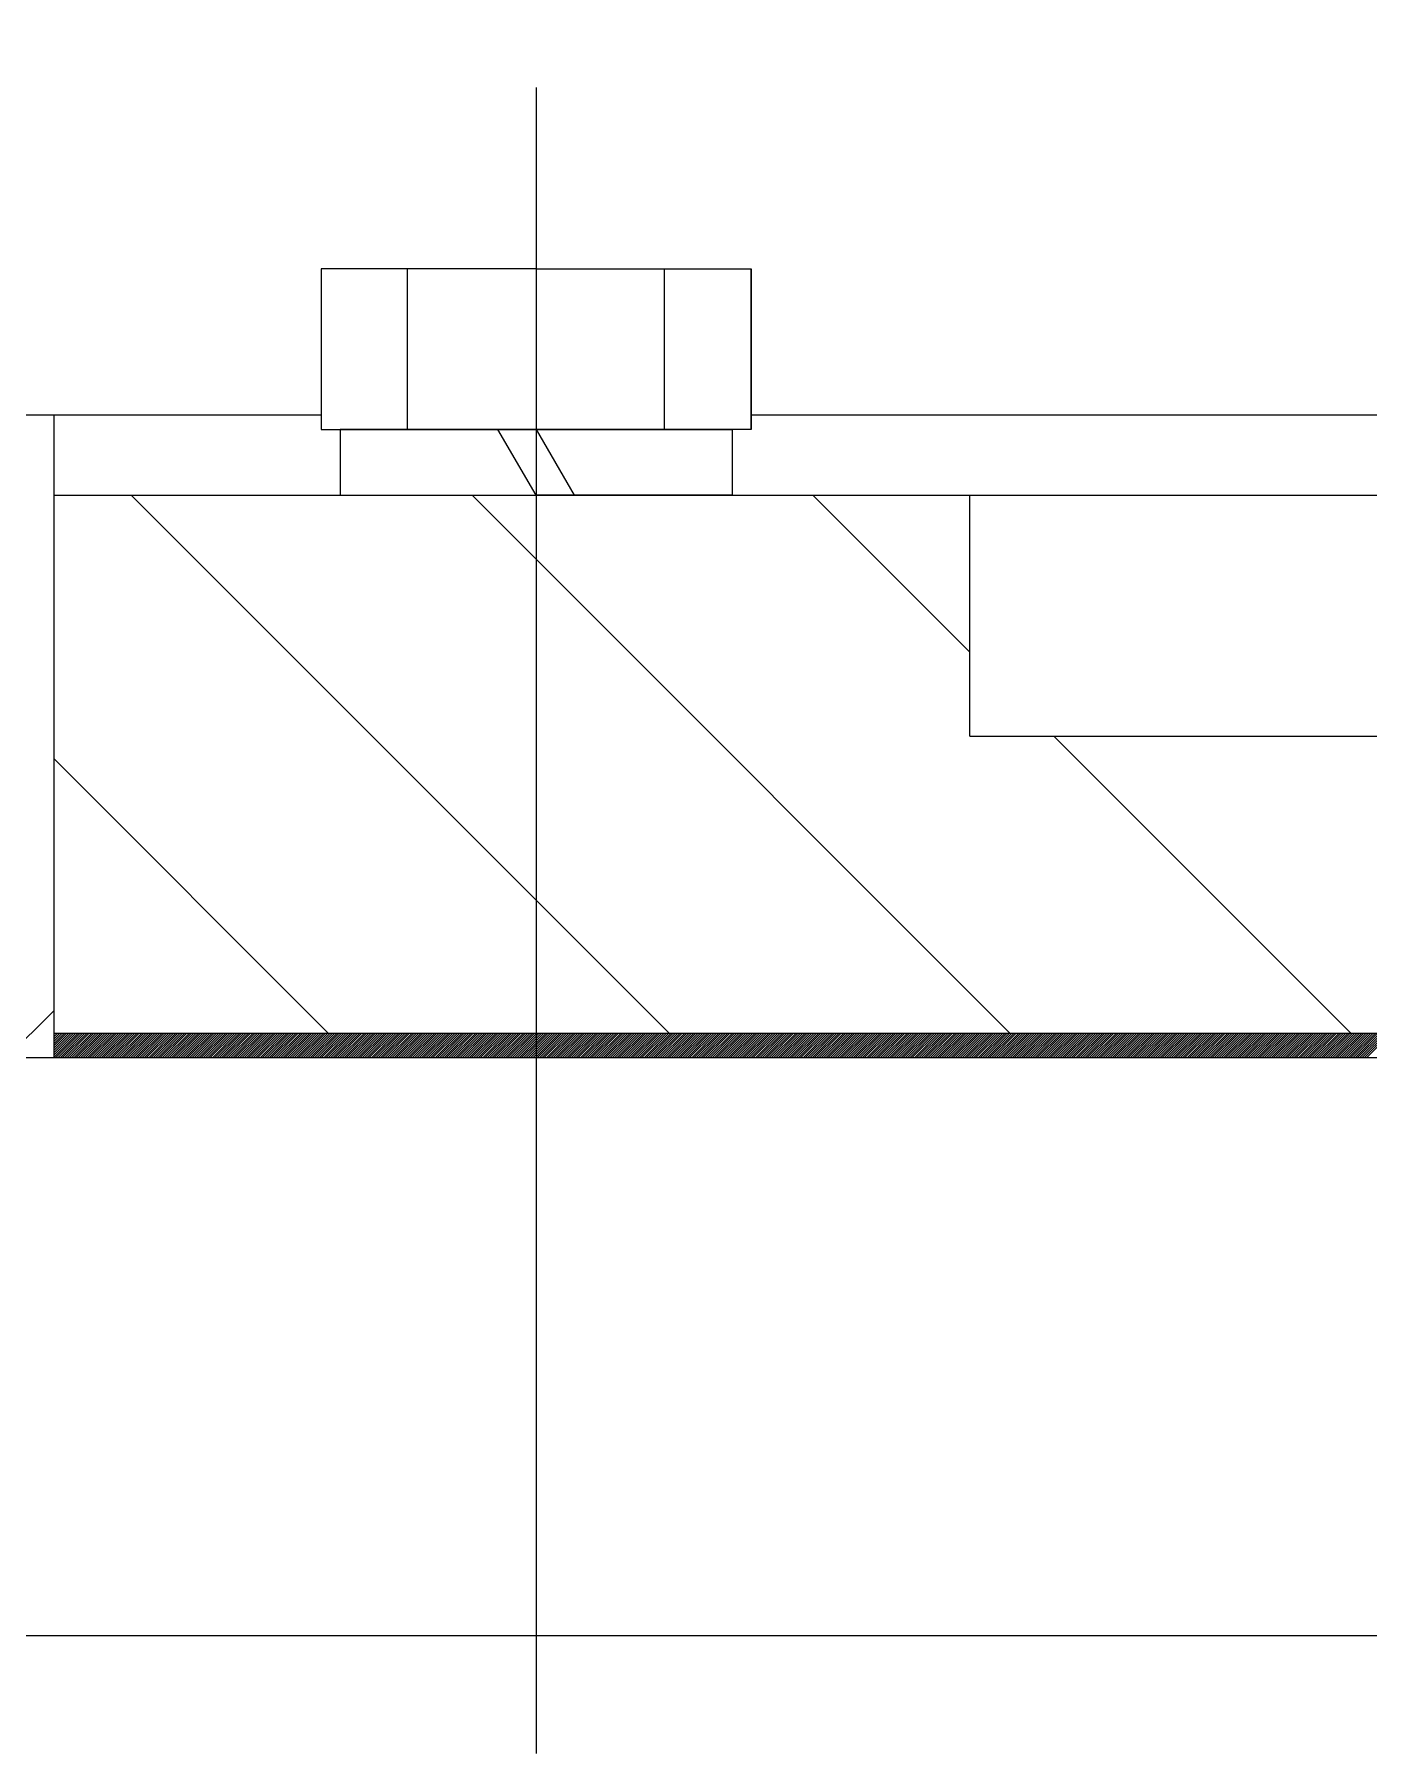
# Model space of a CAD drawing. Header units: millimetres. Extents: x 0 to 14700, y -398 to 10395.
# Drawn here: x 8514.3 to 8597.4, y 5486.5 to 5593.5 of the extents above; entities that cross this region are included whole.
import ezdxf

# ---------------------------------------------------------------- set-up
doc = ezdxf.new("R2010")
doc.units = ezdxf.units.MM
doc.header["$LTSCALE"] = 350
doc.linetypes.add('K', pattern=[2.5, 1.25, -0.25, 0.25, -0.25, 0.25, -0.25])
doc.layers.add('01', color=7, linetype='Continuous')
doc.layers.add('07', color=6, linetype='K')

# ---------------------------------------------------------------- blocks, each defined once
blk = doc.blocks.new('rtrtrt')
at = {"layer": '07', "color": 6, "linetype": 'K', "ltscale": 0.8}
for p, q in [((7393.22, 22109.34), (7393.22, 22005.62)), ((7393.22, 22098.05), (7379.85, 22098.05)), ((7379.85, 22098.05), (7379.85, 22088.05)), ((7385.22, 22088.05), (7385.22, 22098.05)), ((7393.22, 22098.05), (7406.6, 22098.05)), ((7401.22, 22088.05), (7401.22, 22098.05)), ((7406.6, 22098.05), (7406.6, 22088.05)), ((7393.22, 22090.15), (7393.22, 22081.85)), ((7393.22, 22088.8), (7393.22, 22035.33)), ((7379.85, 22088.05), (7393.22, 22088.05)), ((7381.02, 22088.05), (7381.02, 22083.95)), ((7393.22, 22088.05), (7381.02, 22088.05)), ((7393.22, 22083.95), (7390.85, 22088.05)), ((7393.22, 22088.05), (7395.59, 22083.95)), ((7406.6, 22088.05), (7393.22, 22088.05)), ((7393.22, 22088.05), (7405.42, 22088.05)), ((7405.42, 22088.05), (7405.42, 22083.95)), ((7363.22, 22083.95), (7528.22, 22083.95)), ((7363.22, 22048.95), (7363.22, 22083.95)), ((7381.02, 22083.95), (7393.22, 22083.95)), ((7405.42, 22083.95), (7393.22, 22083.95)), ((7175.72, 22048.95), (7385.22, 22048.95)), ((7363.22, 22048.95), (7528.22, 22048.95))]:
    blk.add_line(p, q, dxfattribs=at)
at = {"layer": '07', "color": 6, "linetype": 'K'}
for p, q in [((7693.22, 22050.45), (7363.22, 22050.45)), ((7363.22, 22048.98), (7364.69, 22050.45)), ((7363.22, 22049.12), (7364.55, 22050.45)), ((7363.22, 22049.27), (7364.4, 22050.45)), ((7363.22, 22049.41), (7364.26, 22050.45)), ((7363.22, 22049.55), (7364.12, 22050.45)), ((7363.22, 22049.69), (7363.98, 22050.45)), ((7363.22, 22049.83), (7363.84, 22050.45)), ((7363.22, 22049.97), (7363.7, 22050.45)), ((7363.22, 22050.11), (7363.56, 22050.45)), ((7363.22, 22050.26), (7363.41, 22050.45)), ((7363.22, 22050.4), (7363.27, 22050.45)), ((7363.33, 22048.95), (7364.83, 22050.45)), ((7363.47, 22048.95), (7364.97, 22050.45)), ((7363.61, 22048.95), (7365.11, 22050.45)), ((7363.75, 22048.95), (7365.25, 22050.45)), ((7363.89, 22048.95), (7365.39, 22050.45)), ((7364.04, 22048.95), (7365.54, 22050.45)), ((7364.18, 22048.95), (7365.68, 22050.45)), ((7364.32, 22048.95), (7365.82, 22050.45)), ((7364.46, 22048.95), (7365.96, 22050.45)), ((7364.6, 22048.95), (7366.1, 22050.45)), ((7364.74, 22048.95), (7366.24, 22050.45)), ((7364.88, 22048.95), (7366.38, 22050.45)), ((7365.03, 22048.95), (7366.53, 22050.45)), ((7365.17, 22048.95), (7366.67, 22050.45)), ((7365.31, 22048.95), (7366.81, 22050.45)), ((7365.45, 22048.95), (7366.95, 22050.45)), ((7365.59, 22048.95), (7367.09, 22050.45)), ((7365.73, 22048.95), (7367.23, 22050.45)), ((7365.87, 22048.95), (7367.37, 22050.45)), ((7366.02, 22048.95), (7367.52, 22050.45)), ((7366.16, 22048.95), (7367.66, 22050.45)), ((7366.3, 22048.95), (7367.8, 22050.45)), ((7366.44, 22048.95), (7367.94, 22050.45)), ((7366.58, 22048.95), (7368.08, 22050.45)), ((7366.72, 22048.95), (7368.22, 22050.45)), ((7366.86, 22048.95), (7368.36, 22050.45)), ((7367, 22048.95), (7368.5, 22050.45)), ((7367.15, 22048.95), (7368.65, 22050.45)), ((7367.29, 22048.95), (7368.79, 22050.45)), ((7367.43, 22048.95), (7368.93, 22050.45)), ((7367.57, 22048.95), (7369.07, 22050.45)), ((7367.71, 22048.95), (7369.21, 22050.45)), ((7367.85, 22048.95), (7369.35, 22050.45)), ((7367.99, 22048.95), (7369.49, 22050.45)), ((7368.14, 22048.95), (7369.64, 22050.45)), ((7368.28, 22048.95), (7369.78, 22050.45)), ((7368.42, 22048.95), (7369.92, 22050.45)), ((7368.56, 22048.95), (7370.06, 22050.45)), ((7368.7, 22048.95), (7370.2, 22050.45)), ((7368.84, 22048.95), (7370.34, 22050.45)), ((7368.98, 22048.95), (7370.48, 22050.45)), ((7369.13, 22048.95), (7370.63, 22050.45)), ((7369.27, 22048.95), (7370.77, 22050.45)), ((7369.41, 22048.95), (7370.91, 22050.45)), ((7369.55, 22048.95), (7371.05, 22050.45)), ((7369.69, 22048.95), (7371.19, 22050.45)), ((7369.83, 22048.95), (7371.33, 22050.45)), ((7369.97, 22048.95), (7371.47, 22050.45)), ((7370.12, 22048.95), (7371.62, 22050.45)), ((7370.26, 22048.95), (7371.76, 22050.45)), ((7370.4, 22048.95), (7371.9, 22050.45)), ((7370.54, 22048.95), (7372.04, 22050.45)), ((7370.68, 22048.95), (7372.18, 22050.45)), ((7370.82, 22048.95), (7372.32, 22050.45)), ((7370.96, 22048.95), (7372.46, 22050.45)), ((7371.11, 22048.95), (7372.61, 22050.45)), ((7371.25, 22048.95), (7372.75, 22050.45)), ((7371.39, 22048.95), (7372.89, 22050.45)), ((7371.53, 22048.95), (7373.03, 22050.45)), ((7371.67, 22048.95), (7373.17, 22050.45)), ((7371.81, 22048.95), (7373.31, 22050.45)), ((7371.95, 22048.95), (7373.45, 22050.45)), ((7372.1, 22048.95), (7373.6, 22050.45)), ((7372.24, 22048.95), (7373.74, 22050.45)), ((7372.38, 22048.95), (7373.88, 22050.45)), ((7372.52, 22048.95), (7374.02, 22050.45)), ((7372.66, 22048.95), (7374.16, 22050.45)), ((7372.8, 22048.95), (7374.3, 22050.45)), ((7372.94, 22048.95), (7374.44, 22050.45)), ((7373.09, 22048.95), (7374.59, 22050.45)), ((7373.23, 22048.95), (7374.73, 22050.45)), ((7373.37, 22048.95), (7374.87, 22050.45)), ((7373.51, 22048.95), (7375.01, 22050.45)), ((7373.65, 22048.95), (7375.15, 22050.45)), ((7373.79, 22048.95), (7375.29, 22050.45)), ((7373.93, 22048.95), (7375.43, 22050.45)), ((7374.08, 22048.95), (7375.58, 22050.45)), ((7374.22, 22048.95), (7375.72, 22050.45)), ((7374.36, 22048.95), (7375.86, 22050.45)), ((7374.5, 22048.95), (7376, 22050.45)), ((7374.64, 22048.95), (7376.14, 22050.45)), ((7374.78, 22048.95), (7376.28, 22050.45)), ((7374.92, 22048.95), (7376.42, 22050.45)), ((7375.07, 22048.95), (7376.57, 22050.45)), ((7375.21, 22048.95), (7376.71, 22050.45)), ((7375.35, 22048.95), (7376.85, 22050.45)), ((7375.49, 22048.95), (7376.99, 22050.45)), ((7375.63, 22048.95), (7377.13, 22050.45)), ((7375.77, 22048.95), (7377.27, 22050.45)), ((7375.91, 22048.95), (7377.41, 22050.45)), ((7376.06, 22048.95), (7377.56, 22050.45)), ((7376.2, 22048.95), (7377.7, 22050.45)), ((7376.34, 22048.95), (7377.84, 22050.45)), ((7376.48, 22048.95), (7377.98, 22050.45)), ((7376.62, 22048.95), (7378.12, 22050.45)), ((7376.76, 22048.95), (7378.26, 22050.45)), ((7376.9, 22048.95), (7378.4, 22050.45)), ((7377.05, 22048.95), (7378.55, 22050.45)), ((7377.19, 22048.95), (7378.69, 22050.45)), ((7377.33, 22048.95), (7378.83, 22050.45)), ((7377.47, 22048.95), (7378.97, 22050.45)), ((7377.61, 22048.95), (7379.11, 22050.45)), ((7377.75, 22048.95), (7379.25, 22050.45)), ((7377.89, 22048.95), (7379.39, 22050.45)), ((7378.04, 22048.95), (7379.54, 22050.45)), ((7378.18, 22048.95), (7379.68, 22050.45)), ((7378.32, 22048.95), (7379.82, 22050.45)), ((7378.46, 22048.95), (7379.96, 22050.45)), ((7378.6, 22048.95), (7380.1, 22050.45)), ((7378.74, 22048.95), (7380.24, 22050.45)), ((7378.88, 22048.95), (7380.38, 22050.45)), ((7379.03, 22048.95), (7380.53, 22050.45)), ((7379.17, 22048.95), (7380.67, 22050.45)), ((7379.31, 22048.95), (7380.81, 22050.45)), ((7379.45, 22048.95), (7380.95, 22050.45)), ((7379.59, 22048.95), (7381.09, 22050.45)), ((7379.73, 22048.95), (7381.23, 22050.45)), ((7379.87, 22048.95), (7381.37, 22050.45)), ((7380.02, 22048.95), (7381.52, 22050.45)), ((7380.16, 22048.95), (7381.66, 22050.45)), ((7380.3, 22048.95), (7381.8, 22050.45)), ((7380.44, 22048.95), (7381.94, 22050.45)), ((7380.58, 22048.95), (7382.08, 22050.45)), ((7380.72, 22048.95), (7382.22, 22050.45)), ((7380.86, 22048.95), (7382.36, 22050.45)), ((7381.01, 22048.95), (7382.51, 22050.45)), ((7381.15, 22048.95), (7382.65, 22050.45)), ((7381.29, 22048.95), (7382.79, 22050.45)), ((7381.43, 22048.95), (7382.93, 22050.45)), ((7381.57, 22048.95), (7383.07, 22050.45)), ((7381.71, 22048.95), (7383.21, 22050.45)), ((7381.85, 22048.95), (7383.35, 22050.45)), ((7382, 22048.95), (7383.5, 22050.45)), ((7382.14, 22048.95), (7383.64, 22050.45)), ((7382.28, 22048.95), (7383.78, 22050.45)), ((7382.42, 22048.95), (7383.92, 22050.45)), ((7382.56, 22048.95), (7384.06, 22050.45)), ((7382.7, 22048.95), (7384.2, 22050.45)), ((7382.84, 22048.95), (7384.34, 22050.45)), ((7382.99, 22048.95), (7384.49, 22050.45)), ((7383.13, 22048.95), (7384.63, 22050.45)), ((7383.27, 22048.95), (7384.77, 22050.45)), ((7383.41, 22048.95), (7384.91, 22050.45)), ((7383.55, 22048.95), (7385.05, 22050.45)), ((7383.69, 22048.95), (7385.19, 22050.45)), ((7383.83, 22048.95), (7385.33, 22050.45)), ((7383.98, 22048.95), (7385.48, 22050.45)), ((7384.12, 22048.95), (7385.62, 22050.45)), ((7384.26, 22048.95), (7385.76, 22050.45)), ((7384.4, 22048.95), (7385.9, 22050.45)), ((7384.54, 22048.95), (7386.04, 22050.45)), ((7384.68, 22048.95), (7386.18, 22050.45)), ((7384.82, 22048.95), (7386.32, 22050.45)), ((7384.97, 22048.95), (7386.47, 22050.45)), ((7385.11, 22048.95), (7386.61, 22050.45)), ((7385.25, 22048.95), (7386.75, 22050.45)), ((7385.39, 22048.95), (7386.89, 22050.45)), ((7385.53, 22048.95), (7387.03, 22050.45)), ((7385.67, 22048.95), (7387.17, 22050.45)), ((7385.81, 22048.95), (7387.31, 22050.45)), ((7385.96, 22048.95), (7387.46, 22050.45)), ((7386.1, 22048.95), (7387.6, 22050.45)), ((7386.24, 22048.95), (7387.74, 22050.45)), ((7386.38, 22048.95), (7387.88, 22050.45)), ((7386.52, 22048.95), (7388.02, 22050.45)), ((7386.66, 22048.95), (7388.16, 22050.45)), ((7386.8, 22048.95), (7388.3, 22050.45)), ((7386.95, 22048.95), (7388.45, 22050.45)), ((7387.09, 22048.95), (7388.59, 22050.45)), ((7387.23, 22048.95), (7388.73, 22050.45)), ((7387.37, 22048.95), (7388.87, 22050.45)), ((7387.51, 22048.95), (7389.01, 22050.45)), ((7387.65, 22048.95), (7389.15, 22050.45)), ((7387.79, 22048.95), (7389.29, 22050.45)), ((7387.94, 22048.95), (7389.44, 22050.45)), ((7388.08, 22048.95), (7389.58, 22050.45)), ((7388.22, 22048.95), (7389.72, 22050.45)), ((7388.36, 22048.95), (7389.86, 22050.45)), ((7388.5, 22048.95), (7390, 22050.45)), ((7388.64, 22048.95), (7390.14, 22050.45)), ((7388.78, 22048.95), (7390.28, 22050.45)), ((7388.93, 22048.95), (7390.43, 22050.45)), ((7389.07, 22048.95), (7390.57, 22050.45)), ((7389.21, 22048.95), (7390.71, 22050.45)), ((7389.35, 22048.95), (7390.85, 22050.45)), ((7389.49, 22048.95), (7390.99, 22050.45)), ((7389.63, 22048.95), (7391.13, 22050.45)), ((7389.77, 22048.95), (7391.27, 22050.45)), ((7389.92, 22048.95), (7391.42, 22050.45)), ((7390.06, 22048.95), (7391.56, 22050.45)), ((7390.2, 22048.95), (7391.7, 22050.45)), ((7390.34, 22048.95), (7391.84, 22050.45)), ((7390.48, 22048.95), (7391.98, 22050.45)), ((7390.62, 22048.95), (7392.12, 22050.45)), ((7390.76, 22048.95), (7392.26, 22050.45)), ((7390.91, 22048.95), (7392.41, 22050.45)), ((7391.05, 22048.95), (7392.55, 22050.45)), ((7391.19, 22048.95), (7392.69, 22050.45)), ((7391.33, 22048.95), (7392.83, 22050.45)), ((7391.47, 22048.95), (7392.97, 22050.45)), ((7391.61, 22048.95), (7393.11, 22050.45)), ((7391.75, 22048.95), (7393.22, 22050.42)), ((7391.9, 22048.95), (7393.22, 22050.28)), ((7392.04, 22048.95), (7393.22, 22050.13)), ((7393.22, 22049), (7394.67, 22050.45)), ((7393.22, 22049.14), (7394.53, 22050.45)), ((7393.22, 22049.29), (7394.39, 22050.45)), ((7393.22, 22049.43), (7394.24, 22050.45)), ((7393.22, 22049.57), (7394.1, 22050.45)), ((7393.22, 22049.71), (7393.96, 22050.45)), ((7393.22, 22049.85), (7393.82, 22050.45)), ((7393.22, 22049.99), (7393.68, 22050.45)), ((7393.22, 22050.13), (7393.54, 22050.45)), ((7393.22, 22050.28), (7393.4, 22050.45)), ((7393.22, 22050.42), (7393.25, 22050.45)), ((7393.31, 22048.95), (7394.81, 22050.45)), ((7393.45, 22048.95), (7394.95, 22050.45)), ((7393.59, 22048.95), (7395.09, 22050.45)), ((7393.73, 22048.95), (7395.23, 22050.45)), ((7393.88, 22048.95), (7395.38, 22050.45)), ((7394.02, 22048.95), (7395.52, 22050.45)), ((7394.16, 22048.95), (7395.66, 22050.45)), ((7394.3, 22048.95), (7395.8, 22050.45)), ((7394.44, 22048.95), (7395.94, 22050.45)), ((7394.58, 22048.95), (7396.08, 22050.45)), ((7394.72, 22048.95), (7396.22, 22050.45)), ((7394.86, 22048.95), (7396.36, 22050.45)), ((7395.01, 22048.95), (7396.51, 22050.45)), ((7395.15, 22048.95), (7396.65, 22050.45)), ((7395.29, 22048.95), (7396.79, 22050.45)), ((7395.43, 22048.95), (7396.93, 22050.45)), ((7395.57, 22048.95), (7397.07, 22050.45)), ((7395.71, 22048.95), (7397.21, 22050.45)), ((7395.85, 22048.95), (7397.35, 22050.45)), ((7396, 22048.95), (7397.5, 22050.45)), ((7396.14, 22048.95), (7397.64, 22050.45)), ((7396.28, 22048.95), (7397.78, 22050.45)), ((7396.42, 22048.95), (7397.92, 22050.45)), ((7396.56, 22048.95), (7398.06, 22050.45)), ((7396.7, 22048.95), (7398.2, 22050.45)), ((7396.84, 22048.95), (7398.34, 22050.45)), ((7396.99, 22048.95), (7398.49, 22050.45)), ((7397.13, 22048.95), (7398.63, 22050.45)), ((7397.27, 22048.95), (7398.77, 22050.45)), ((7397.41, 22048.95), (7398.91, 22050.45)), ((7397.55, 22048.95), (7399.05, 22050.45)), ((7397.69, 22048.95), (7399.19, 22050.45)), ((7397.83, 22048.95), (7399.33, 22050.45)), ((7397.98, 22048.95), (7399.48, 22050.45)), ((7398.12, 22048.95), (7399.62, 22050.45)), ((7398.26, 22048.95), (7399.76, 22050.45)), ((7398.4, 22048.95), (7399.9, 22050.45)), ((7398.54, 22048.95), (7400.04, 22050.45)), ((7398.68, 22048.95), (7400.18, 22050.45)), ((7398.82, 22048.95), (7400.32, 22050.45)), ((7398.97, 22048.95), (7400.47, 22050.45)), ((7399.11, 22048.95), (7400.61, 22050.45)), ((7399.25, 22048.95), (7400.75, 22050.45)), ((7399.39, 22048.95), (7400.89, 22050.45)), ((7399.53, 22048.95), (7401.03, 22050.45)), ((7399.67, 22048.95), (7401.17, 22050.45)), ((7399.81, 22048.95), (7401.31, 22050.45)), ((7399.96, 22048.95), (7401.46, 22050.45)), ((7400.1, 22048.95), (7401.6, 22050.45)), ((7400.24, 22048.95), (7401.74, 22050.45)), ((7400.38, 22048.95), (7401.88, 22050.45)), ((7400.52, 22048.95), (7402.02, 22050.45)), ((7400.66, 22048.95), (7402.16, 22050.45)), ((7400.8, 22048.95), (7402.3, 22050.45)), ((7400.95, 22048.95), (7402.45, 22050.45)), ((7401.09, 22048.95), (7402.59, 22050.45)), ((7401.23, 22048.95), (7402.73, 22050.45)), ((7401.37, 22048.95), (7402.87, 22050.45)), ((7401.51, 22048.95), (7403.01, 22050.45)), ((7401.65, 22048.95), (7403.15, 22050.45)), ((7401.79, 22048.95), (7403.29, 22050.45)), ((7401.94, 22048.95), (7403.44, 22050.45)), ((7402.08, 22048.95), (7403.58, 22050.45)), ((7402.22, 22048.95), (7403.72, 22050.45)), ((7402.36, 22048.95), (7403.86, 22050.45)), ((7402.5, 22048.95), (7404, 22050.45)), ((7402.64, 22048.95), (7404.14, 22050.45)), ((7402.78, 22048.95), (7404.28, 22050.45)), ((7402.93, 22048.95), (7404.43, 22050.45)), ((7403.07, 22048.95), (7404.57, 22050.45)), ((7403.21, 22048.95), (7404.71, 22050.45)), ((7403.35, 22048.95), (7404.85, 22050.45)), ((7403.49, 22048.95), (7404.99, 22050.45)), ((7403.63, 22048.95), (7405.13, 22050.45)), ((7403.77, 22048.95), (7405.27, 22050.45)), ((7403.92, 22048.95), (7405.42, 22050.45)), ((7404.06, 22048.95), (7405.56, 22050.45)), ((7404.2, 22048.95), (7405.7, 22050.45)), ((7404.34, 22048.95), (7405.84, 22050.45)), ((7404.48, 22048.95), (7405.98, 22050.45)), ((7404.62, 22048.95), (7406.12, 22050.45)), ((7404.76, 22048.95), (7406.26, 22050.45)), ((7404.91, 22048.95), (7406.41, 22050.45)), ((7405.05, 22048.95), (7406.55, 22050.45)), ((7405.19, 22048.95), (7406.69, 22050.45)), ((7405.33, 22048.95), (7406.83, 22050.45)), ((7405.47, 22048.95), (7406.97, 22050.45)), ((7405.61, 22048.95), (7407.11, 22050.45)), ((7405.75, 22048.95), (7407.25, 22050.45)), ((7405.9, 22048.95), (7407.4, 22050.45)), ((7406.04, 22048.95), (7407.54, 22050.45)), ((7406.18, 22048.95), (7407.68, 22050.45)), ((7406.32, 22048.95), (7407.82, 22050.45)), ((7406.46, 22048.95), (7407.96, 22050.45)), ((7406.6, 22048.95), (7408.1, 22050.45)), ((7406.74, 22048.95), (7408.24, 22050.45)), ((7406.89, 22048.95), (7408.39, 22050.45)), ((7407.03, 22048.95), (7408.53, 22050.45)), ((7407.17, 22048.95), (7408.67, 22050.45)), ((7407.31, 22048.95), (7408.81, 22050.45)), ((7407.45, 22048.95), (7408.95, 22050.45)), ((7407.59, 22048.95), (7409.09, 22050.45)), ((7407.73, 22048.95), (7409.23, 22050.45)), ((7407.88, 22048.95), (7409.38, 22050.45)), ((7408.02, 22048.95), (7409.52, 22050.45)), ((7408.16, 22048.95), (7409.66, 22050.45)), ((7408.3, 22048.95), (7409.8, 22050.45)), ((7408.44, 22048.95), (7409.94, 22050.45)), ((7408.58, 22048.95), (7410.08, 22050.45)), ((7408.72, 22048.95), (7410.22, 22050.45)), ((7408.87, 22048.95), (7410.37, 22050.45)), ((7409.01, 22048.95), (7410.51, 22050.45)), ((7409.15, 22048.95), (7410.65, 22050.45)), ((7409.29, 22048.95), (7410.79, 22050.45)), ((7409.43, 22048.95), (7410.93, 22050.45)), ((7409.57, 22048.95), (7411.07, 22050.45)), ((7409.71, 22048.95), (7411.21, 22050.45)), ((7409.86, 22048.95), (7411.36, 22050.45)), ((7410, 22048.95), (7411.5, 22050.45)), ((7410.14, 22048.95), (7411.64, 22050.45)), ((7410.28, 22048.95), (7411.78, 22050.45)), ((7410.42, 22048.95), (7411.92, 22050.45)), ((7410.56, 22048.95), (7412.06, 22050.45)), ((7410.7, 22048.95), (7412.2, 22050.45)), ((7410.85, 22048.95), (7412.35, 22050.45)), ((7410.99, 22048.95), (7412.49, 22050.45)), ((7411.13, 22048.95), (7412.63, 22050.45)), ((7411.27, 22048.95), (7412.77, 22050.45)), ((7411.41, 22048.95), (7412.91, 22050.45)), ((7411.55, 22048.95), (7413.05, 22050.45)), ((7411.69, 22048.95), (7413.19, 22050.45)), ((7411.84, 22048.95), (7413.34, 22050.45)), ((7411.98, 22048.95), (7413.48, 22050.45)), ((7412.12, 22048.95), (7413.62, 22050.45)), ((7412.26, 22048.95), (7413.76, 22050.45)), ((7412.4, 22048.95), (7413.9, 22050.45)), ((7412.54, 22048.95), (7414.04, 22050.45)), ((7412.68, 22048.95), (7414.18, 22050.45)), ((7412.83, 22048.95), (7414.33, 22050.45)), ((7412.97, 22048.95), (7414.47, 22050.45)), ((7413.11, 22048.95), (7414.61, 22050.45)), ((7413.25, 22048.95), (7414.75, 22050.45)), ((7413.39, 22048.95), (7414.89, 22050.45)), ((7413.53, 22048.95), (7415.03, 22050.45)), ((7413.67, 22048.95), (7415.17, 22050.45)), ((7413.82, 22048.95), (7415.32, 22050.45)), ((7413.96, 22048.95), (7415.46, 22050.45)), ((7414.1, 22048.95), (7415.6, 22050.45)), ((7414.24, 22048.95), (7415.74, 22050.45)), ((7414.38, 22048.95), (7415.88, 22050.45)), ((7414.52, 22048.95), (7416.02, 22050.45)), ((7414.66, 22048.95), (7416.16, 22050.45)), ((7414.81, 22048.95), (7416.31, 22050.45)), ((7414.95, 22048.95), (7416.45, 22050.45)), ((7415.09, 22048.95), (7416.59, 22050.45)), ((7415.23, 22048.95), (7416.73, 22050.45)), ((7415.37, 22048.95), (7416.87, 22050.45)), ((7415.51, 22048.95), (7417.01, 22050.45)), ((7415.65, 22048.95), (7417.15, 22050.45)), ((7415.8, 22048.95), (7417.3, 22050.45)), ((7415.94, 22048.95), (7417.44, 22050.45)), ((7416.08, 22048.95), (7417.58, 22050.45)), ((7416.22, 22048.95), (7417.72, 22050.45)), ((7416.36, 22048.95), (7417.86, 22050.45)), ((7416.5, 22048.95), (7418, 22050.45)), ((7416.64, 22048.95), (7418.14, 22050.45)), ((7416.79, 22048.95), (7418.29, 22050.45)), ((7416.93, 22048.95), (7418.43, 22050.45)), ((7417.07, 22048.95), (7418.57, 22050.45)), ((7417.21, 22048.95), (7418.71, 22050.45)), ((7417.35, 22048.95), (7418.85, 22050.45)), ((7417.49, 22048.95), (7418.99, 22050.45)), ((7417.63, 22048.95), (7419.13, 22050.45)), ((7417.78, 22048.95), (7419.28, 22050.45)), ((7417.92, 22048.95), (7419.42, 22050.45)), ((7418.06, 22048.95), (7419.56, 22050.45)), ((7418.2, 22048.95), (7419.7, 22050.45)), ((7418.34, 22048.95), (7419.84, 22050.45)), ((7418.48, 22048.95), (7419.98, 22050.45)), ((7418.62, 22048.95), (7420.12, 22050.45)), ((7418.77, 22048.95), (7420.27, 22050.45)), ((7418.91, 22048.95), (7420.41, 22050.45)), ((7419.05, 22048.95), (7420.55, 22050.45)), ((7419.19, 22048.95), (7420.69, 22050.45)), ((7419.33, 22048.95), (7420.83, 22050.45)), ((7419.47, 22048.95), (7420.97, 22050.45)), ((7419.61, 22048.95), (7421.11, 22050.45)), ((7419.76, 22048.95), (7421.26, 22050.45)), ((7419.9, 22048.95), (7421.4, 22050.45)), ((7420.04, 22048.95), (7421.54, 22050.45)), ((7420.18, 22048.95), (7421.68, 22050.45)), ((7420.32, 22048.95), (7421.82, 22050.45)), ((7420.46, 22048.95), (7421.96, 22050.45)), ((7420.6, 22048.95), (7422.1, 22050.45)), ((7420.75, 22048.95), (7422.25, 22050.45)), ((7420.89, 22048.95), (7422.39, 22050.45)), ((7421.03, 22048.95), (7422.53, 22050.45)), ((7421.17, 22048.95), (7422.67, 22050.45)), ((7421.31, 22048.95), (7422.81, 22050.45)), ((7421.45, 22048.95), (7422.95, 22050.45)), ((7421.59, 22048.95), (7423.09, 22050.45)), ((7421.74, 22048.95), (7423.24, 22050.45)), ((7421.88, 22048.95), (7423.38, 22050.45)), ((7422.02, 22048.95), (7423.52, 22050.45)), ((7422.16, 22048.95), (7423.66, 22050.45)), ((7422.3, 22048.95), (7423.8, 22050.45)), ((7422.44, 22048.95), (7423.94, 22050.45)), ((7422.58, 22048.95), (7424.08, 22050.45)), ((7422.72, 22048.95), (7424.22, 22050.45)), ((7422.87, 22048.95), (7424.37, 22050.45)), ((7423.01, 22048.95), (7424.51, 22050.45)), ((7423.15, 22048.95), (7424.65, 22050.45)), ((7423.29, 22048.95), (7424.79, 22050.45)), ((7423.43, 22048.95), (7424.93, 22050.45)), ((7423.57, 22048.95), (7425.07, 22050.45)), ((7423.71, 22048.95), (7425.21, 22050.45)), ((7423.86, 22048.95), (7425.36, 22050.45)), ((7424, 22048.95), (7425.5, 22050.45)), ((7424.14, 22048.95), (7425.64, 22050.45)), ((7424.28, 22048.95), (7425.78, 22050.45)), ((7424.42, 22048.95), (7425.92, 22050.45)), ((7424.56, 22048.95), (7426.06, 22050.45)), ((7424.7, 22048.95), (7426.2, 22050.45)), ((7424.85, 22048.95), (7426.35, 22050.45)), ((7424.99, 22048.95), (7426.49, 22050.45)), ((7425.13, 22048.95), (7426.63, 22050.45)), ((7425.27, 22048.95), (7426.77, 22050.45)), ((7425.41, 22048.95), (7426.91, 22050.45)), ((7425.55, 22048.95), (7427.05, 22050.45)), ((7425.69, 22048.95), (7427.19, 22050.45)), ((7425.84, 22048.95), (7427.34, 22050.45)), ((7425.98, 22048.95), (7427.48, 22050.45)), ((7426.12, 22048.95), (7427.62, 22050.45)), ((7426.26, 22048.95), (7427.76, 22050.45)), ((7426.4, 22048.95), (7427.9, 22050.45)), ((7426.54, 22048.95), (7428.04, 22050.45)), ((7426.68, 22048.95), (7428.18, 22050.45)), ((7426.83, 22048.95), (7428.33, 22050.45)), ((7426.97, 22048.95), (7428.47, 22050.45)), ((7427.11, 22048.95), (7428.61, 22050.45)), ((7427.25, 22048.95), (7428.75, 22050.45)), ((7427.39, 22048.95), (7428.89, 22050.45)), ((7427.53, 22048.95), (7429.03, 22050.45)), ((7427.67, 22048.95), (7429.17, 22050.45)), ((7427.82, 22048.95), (7429.32, 22050.45)), ((7427.96, 22048.95), (7429.46, 22050.45)), ((7428.1, 22048.95), (7429.6, 22050.45)), ((7428.24, 22048.95), (7429.74, 22050.45)), ((7428.38, 22048.95), (7429.88, 22050.45)), ((7428.52, 22048.95), (7430.02, 22050.45)), ((7428.66, 22048.95), (7430.16, 22050.45)), ((7428.81, 22048.95), (7430.31, 22050.45)), ((7428.95, 22048.95), (7430.45, 22050.45)), ((7429.09, 22048.95), (7430.59, 22050.45)), ((7429.23, 22048.95), (7430.73, 22050.45)), ((7429.37, 22048.95), (7430.87, 22050.45)), ((7429.51, 22048.95), (7431.01, 22050.45)), ((7429.65, 22048.95), (7431.15, 22050.45)), ((7429.8, 22048.95), (7431.3, 22050.45)), ((7429.94, 22048.95), (7431.44, 22050.45)), ((7430.08, 22048.95), (7431.58, 22050.45)), ((7430.22, 22048.95), (7431.72, 22050.45)), ((7430.36, 22048.95), (7431.86, 22050.45)), ((7430.5, 22048.95), (7432, 22050.45)), ((7430.64, 22048.95), (7432.14, 22050.45)), ((7430.79, 22048.95), (7432.29, 22050.45)), ((7430.93, 22048.95), (7432.43, 22050.45)), ((7431.07, 22048.95), (7432.57, 22050.45)), ((7431.21, 22048.95), (7432.71, 22050.45)), ((7431.35, 22048.95), (7432.85, 22050.45)), ((7431.49, 22048.95), (7432.99, 22050.45)), ((7431.63, 22048.95), (7433.13, 22050.45)), ((7431.78, 22048.95), (7433.28, 22050.45)), ((7431.92, 22048.95), (7433.42, 22050.45)), ((7432.06, 22048.95), (7433.56, 22050.45)), ((7432.2, 22048.95), (7433.7, 22050.45)), ((7432.34, 22048.95), (7433.84, 22050.45)), ((7432.48, 22048.95), (7433.98, 22050.45)), ((7432.62, 22048.95), (7434.12, 22050.45)), ((7432.77, 22048.95), (7434.27, 22050.45)), ((7432.91, 22048.95), (7434.41, 22050.45)), ((7433.05, 22048.95), (7434.55, 22050.45)), ((7433.19, 22048.95), (7434.69, 22050.45)), ((7433.33, 22048.95), (7434.83, 22050.45)), ((7433.47, 22048.95), (7434.97, 22050.45)), ((7433.61, 22048.95), (7435.11, 22050.45)), ((7433.76, 22048.95), (7435.26, 22050.45)), ((7433.9, 22048.95), (7435.4, 22050.45)), ((7434.04, 22048.95), (7435.54, 22050.45)), ((7434.18, 22048.95), (7435.68, 22050.45)), ((7434.32, 22048.95), (7435.82, 22050.45)), ((7434.46, 22048.95), (7435.96, 22050.45)), ((7434.6, 22048.95), (7436.1, 22050.45)), ((7434.75, 22048.95), (7436.25, 22050.45)), ((7434.89, 22048.95), (7436.39, 22050.45)), ((7435.03, 22048.95), (7436.53, 22050.45)), ((7435.17, 22048.95), (7436.67, 22050.45)), ((7435.31, 22048.95), (7436.81, 22050.45)), ((7435.45, 22048.95), (7436.95, 22050.45)), ((7435.59, 22048.95), (7437.09, 22050.45)), ((7435.74, 22048.95), (7437.24, 22050.45)), ((7435.88, 22048.95), (7437.38, 22050.45)), ((7436.02, 22048.95), (7437.52, 22050.45)), ((7436.16, 22048.95), (7437.66, 22050.45)), ((7436.3, 22048.95), (7437.8, 22050.45)), ((7436.44, 22048.95), (7437.94, 22050.45)), ((7436.58, 22048.95), (7438.08, 22050.45)), ((7436.73, 22048.95), (7438.23, 22050.45)), ((7436.87, 22048.95), (7438.37, 22050.45)), ((7437.01, 22048.95), (7438.51, 22050.45)), ((7437.15, 22048.95), (7438.65, 22050.45)), ((7437.29, 22048.95), (7438.79, 22050.45)), ((7437.43, 22048.95), (7438.93, 22050.45)), ((7437.57, 22048.95), (7439.07, 22050.45)), ((7437.72, 22048.95), (7439.22, 22050.45)), ((7437.86, 22048.95), (7439.36, 22050.45)), ((7438, 22048.95), (7439.5, 22050.45)), ((7438.14, 22048.95), (7439.64, 22050.45)), ((7438.28, 22048.95), (7439.78, 22050.45)), ((7438.42, 22048.95), (7439.92, 22050.45)), ((7438.56, 22048.95), (7440.06, 22050.45)), ((7438.71, 22048.95), (7440.21, 22050.45)), ((7438.85, 22048.95), (7440.35, 22050.45)), ((7438.99, 22048.95), (7440.49, 22050.45)), ((7439.13, 22048.95), (7440.63, 22050.45)), ((7439.27, 22048.95), (7440.77, 22050.45)), ((7439.41, 22048.95), (7440.91, 22050.45)), ((7439.55, 22048.95), (7441.05, 22050.45)), ((7439.7, 22048.95), (7441.2, 22050.45)), ((7439.84, 22048.95), (7441.34, 22050.45)), ((7439.98, 22048.95), (7441.48, 22050.45)), ((7440.12, 22048.95), (7441.62, 22050.45)), ((7440.26, 22048.95), (7441.76, 22050.45)), ((7440.4, 22048.95), (7441.9, 22050.45)), ((7440.54, 22048.95), (7442.04, 22050.45)), ((7440.69, 22048.95), (7442.19, 22050.45)), ((7440.83, 22048.95), (7442.33, 22050.45)), ((7440.97, 22048.95), (7442.47, 22050.45)), ((7441.11, 22048.95), (7442.61, 22050.45)), ((7441.25, 22048.95), (7442.75, 22050.45)), ((7441.39, 22048.95), (7442.89, 22050.45)), ((7441.53, 22048.95), (7443.03, 22050.45)), ((7441.68, 22048.95), (7443.18, 22050.45)), ((7441.82, 22048.95), (7443.32, 22050.45)), ((7441.96, 22048.95), (7443.46, 22050.45)), ((7442.1, 22048.95), (7443.6, 22050.45)), ((7442.24, 22048.95), (7443.74, 22050.45)), ((7442.38, 22048.95), (7443.88, 22050.45)), ((7442.52, 22048.95), (7444.02, 22050.45)), ((7442.67, 22048.95), (7444.17, 22050.45)), ((7442.81, 22048.95), (7444.31, 22050.45)), ((7442.95, 22048.95), (7444.45, 22050.45)), ((7443.09, 22048.95), (7444.59, 22050.45)), ((7443.23, 22048.95), (7444.73, 22050.45)), ((7443.37, 22048.95), (7444.87, 22050.45)), ((7443.51, 22048.95), (7445.01, 22050.45)), ((7443.66, 22048.95), (7445.16, 22050.45)), ((7443.8, 22048.95), (7445.3, 22050.45)), ((7443.94, 22048.95), (7445.44, 22050.45)), ((7444.08, 22048.95), (7445.58, 22050.45)), ((7444.22, 22048.95), (7445.72, 22050.45)), ((7444.36, 22048.95), (7445.86, 22050.45)), ((7444.5, 22048.95), (7446, 22050.45)), ((7444.65, 22048.95), (7446.15, 22050.45)), ((7444.79, 22048.95), (7446.29, 22050.45)), ((7444.93, 22048.95), (7446.43, 22050.45)), ((7392.18, 22048.95), (7393.22, 22049.99)), ((7392.32, 22048.95), (7393.22, 22049.85)), ((7392.46, 22048.95), (7393.22, 22049.71)), ((7392.6, 22048.95), (7393.22, 22049.57)), ((7392.74, 22048.95), (7393.22, 22049.43)), ((7392.89, 22048.95), (7393.22, 22049.29)), ((7393.03, 22048.95), (7393.22, 22049.14)), ((7393.17, 22048.95), (7393.22, 22049))]:
    blk.add_line(p, q, dxfattribs=at)
at = {"layer": '07', "color": 6, "linetype": 'K', "ltscale": 1.2}
blk.add_line((7845.3, 22012.95), (7175.72, 22012.95), dxfattribs=at)
blk = doc.blocks.new('ererw')
at = {"layer": '07', "linetype": 'K', "ltscale": 1.5}
h = blk.add_hatch(dxfattribs=at)
h.set_pattern_fill('_USER', color=6, scale=30, angle=45, style=0, pattern_type=0)
h.set_pattern_definition([(45, (7418.683, 3841.908), (-21.2132, 21.2132), [])])
h.paths.add_polyline_path([(9749.23, 5292.4), (9776.73, 5292.4), (9776.73, 5298.4), (9899.23, 5298.4), (9899.23, 5258.4), (9749.23, 5258.4)])
h.paths.add_polyline_path([(9714.23, 4958.4), (9866.31, 4958.4), (9866.31, 4918.4), (9714.23, 4918.4)])
h.paths.add_polyline_path([(9248.23, 4958.4), (9384.23, 4958.4), (9384.23, 4918.4), (9248.23, 4918.4)])
h.paths.add_polyline_path([(9196.73, 4958.4), (9215.23, 4958.4), (9215.23, 4918.4), (9196.73, 4918.4)])
h.paths.add_polyline_path([(9178.23, 5298.4), (9178.23, 5258.4), (9349.23, 5258.4), (9349.23, 5292.4), (9321.73, 5292.4), (9321.73, 5298.4)])
edge = h.paths.add_edge_path()
edge.add_line((9790.23, 4958.4), (9790.23, 5258.4))
edge.add_line((9810.23, 4958.4), (9810.23, 5258.4))
edge.add_line((9288.23, 4958.4), (9288.23, 5258.4))
edge.add_line((9308.23, 4958.4), (9308.23, 5258.4))
at = {"layer": '07', "color": 6, "linetype": 'K', "ltscale": 1.5}
for p, q in [((9414.23, 4978.78), (9414.23, 4875.07)), ((9400.85, 4967.5), (9400.85, 4957.5)), ((9414.23, 4967.5), (9400.85, 4967.5)), ((9406.23, 4957.5), (9406.23, 4967.5)), ((9414.23, 4967.5), (9427.6, 4967.5)), ((9422.23, 4957.5), (9422.23, 4967.5)), ((9427.6, 4967.5), (9427.6, 4957.5)), ((9414.23, 4959.59), (9414.23, 4951.3)), ((9196.73, 4958.4), (9400.85, 4958.4)), ((9384.23, 4918.4), (9384.23, 4958.4)), ((9400.85, 4957.5), (9414.23, 4957.5)), ((9414.23, 4957.5), (9402.03, 4957.5)), ((9402.03, 4957.5), (9402.03, 4953.4)), ((9414.23, 4953.4), (9411.86, 4957.5)), ((9414.23, 4958.25), (9414.23, 4904.78)), ((9414.23, 4957.5), (9426.43, 4957.5)), ((9427.6, 4957.5), (9414.23, 4957.5)), ((9414.23, 4957.5), (9416.6, 4953.4)), ((9426.43, 4957.5), (9426.43, 4953.4)), ((9427.6, 4958.4), (9474.23, 4958.4)), ((9384.23, 4953.4), (9474.23, 4953.4)), ((9414.23, 4928.2), (9389.03, 4953.4)), ((9402.03, 4953.4), (9414.23, 4953.4)), ((9414.23, 4949.42), (9410.25, 4953.4)), ((9426.43, 4953.4), (9414.23, 4953.4)), ((9441.23, 4943.63), (9431.46, 4953.4)), ((9441.23, 4938.4), (9441.23, 4953.4)), ((9443.75, 4919.9), (9414.23, 4949.42)), ((9441.23, 4938.4), (9499.22, 4938.4)), ((9464.96, 4919.9), (9446.46, 4938.4)), ((9401.32, 4919.9), (9384.23, 4936.99)), ((9422.53, 4919.9), (9414.23, 4928.2)), ((9714.23, 4919.9), (9384.23, 4919.9)), ((9196.73, 4918.4), (9406.23, 4918.4)), ((9384.23, 4918.4), (9549.23, 4918.4)), ((9866.31, 4882.4), (9196.73, 4882.4))]:
    blk.add_line(p, q, dxfattribs=at)

msp = doc.modelspace()

# ---------------------------------------------------------------- block references
at = {"layer": '01'}
for name, p in [('ererw', (-868.68, 611.41)), ('rtrtrt', (1152.33, -16519.14))]:
    msp.add_blockref(name, p, dxfattribs=at)

doc.saveas('drawing.dxf')
